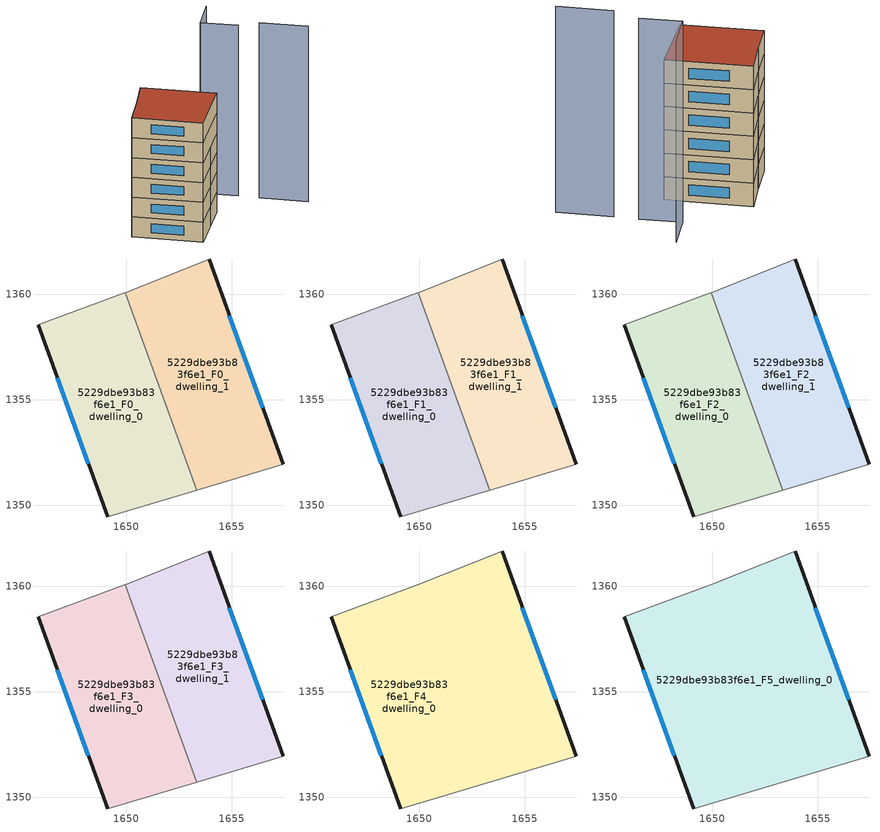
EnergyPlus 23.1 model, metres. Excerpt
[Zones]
5229dbe93b83f6e1_F0_dwelling_0
 floor ground (EU_floor_Construction): 1649.95,1360.07 1653.33,1350.72 1649.11,1349.45 1645.81,1358.55 1649.92,1360.06 z0
 wall outside (EU_wall_Construction): 1645.81,1358.55 1649.11,1349.45 z0:3
 wall adiabatic (EU_wall_Construction): 1649.11,1349.45 1653.33,1350.72 / 1649.95,1360.07 1649.92,1360.06 1645.81,1358.55 z0:3
 wall to 5229dbe93b83f6e1_F0_dwelling_1 (EU_wall_Construction): 1653.33,1350.72 1649.95,1360.07 z0:3
 window (EU_Window_Construction): 1646.72,1356.05 1648.2,1351.95 z0.83:2.17
5229dbe93b83f6e1_F0_dwelling_1
 floor ground (EU_floor_Construction): 1653.92,1361.66 1657.42,1351.95 1653.33,1350.72 1649.95,1360.07 z0
 wall outside (EU_wall_Construction): 1657.42,1351.95 1653.92,1361.66 z0:3
 wall adiabatic (EU_wall_Construction): 1653.92,1361.66 1649.95,1360.07 / 1653.33,1350.72 1657.42,1351.95 z0:3
 window (EU_Window_Construction): 1656.45,1354.62 1654.88,1358.98 z0.83:2.17
5229dbe93b83f6e1_F1_dwelling_0
 floor to 5229dbe93b83f6e1_F0_dwelling_0 (EU_floor_Construction): 1649.95,1360.07 1653.33,1350.72 1649.11,1349.45 1645.81,1358.55 1649.92,1360.06 z3
 wall outside (EU_wall_Construction): 1645.81,1358.55 1649.11,1349.45 z3:6
 wall adiabatic (EU_wall_Construction): 1649.11,1349.45 1653.33,1350.72 / 1649.95,1360.07 1649.92,1360.06 1645.81,1358.55 z3:6
 wall to 5229dbe93b83f6e1_F1_dwelling_1 (EU_wall_Construction): 1653.33,1350.72 1649.95,1360.07 z3:6
 window (EU_Window_Construction): 1646.72,1356.05 1648.2,1351.95 z3.83:5.17
5229dbe93b83f6e1_F1_dwelling_1
 floor to 5229dbe93b83f6e1_F0_dwelling_1 (EU_floor_Construction): 1653.92,1361.66 1657.42,1351.95 1653.33,1350.72 1649.95,1360.07 z3
 wall outside (EU_wall_Construction): 1657.42,1351.95 1653.92,1361.66 z3:6
 wall adiabatic (EU_wall_Construction): 1653.92,1361.66 1649.95,1360.07 / 1653.33,1350.72 1657.42,1351.95 z3:6
 window (EU_Window_Construction): 1656.45,1354.62 1654.88,1358.98 z3.83:5.17
5229dbe93b83f6e1_F2_dwelling_0
 floor to 5229dbe93b83f6e1_F1_dwelling_0 (EU_floor_Construction): 1649.95,1360.07 1653.33,1350.72 1649.11,1349.45 1645.81,1358.55 1649.92,1360.06 z6
 wall outside (EU_wall_Construction): 1645.81,1358.55 1649.11,1349.45 z6:9
 wall adiabatic (EU_wall_Construction): 1649.11,1349.45 1653.33,1350.72 / 1649.95,1360.07 1649.92,1360.06 1645.81,1358.55 z6:9
 wall to 5229dbe93b83f6e1_F2_dwelling_1 (EU_wall_Construction): 1653.33,1350.72 1649.95,1360.07 z6:9
 window (EU_Window_Construction): 1646.72,1356.05 1648.2,1351.95 z6.83:8.17
5229dbe93b83f6e1_F2_dwelling_1
 floor to 5229dbe93b83f6e1_F1_dwelling_1 (EU_floor_Construction): 1653.92,1361.66 1657.42,1351.95 1653.33,1350.72 1649.95,1360.07 z6
 wall outside (EU_wall_Construction): 1657.42,1351.95 1653.92,1361.66 z6:9
 wall adiabatic (EU_wall_Construction): 1653.92,1361.66 1649.95,1360.07 / 1653.33,1350.72 1657.42,1351.95 z6:9
 window (EU_Window_Construction): 1656.45,1354.62 1654.88,1358.98 z6.83:8.17
5229dbe93b83f6e1_F3_dwelling_0
 floor to 5229dbe93b83f6e1_F2_dwelling_0 (EU_floor_Construction): 1649.95,1360.07 1653.33,1350.72 1649.11,1349.45 1645.81,1358.55 1649.92,1360.06 z9
 wall outside (EU_wall_Construction): 1645.81,1358.55 1649.11,1349.45 z9:12
 wall adiabatic (EU_wall_Construction): 1649.11,1349.45 1653.33,1350.72 / 1649.95,1360.07 1649.92,1360.06 1645.81,1358.55 z9:12
 wall to 5229dbe93b83f6e1_F3_dwelling_1 (EU_wall_Construction): 1653.33,1350.72 1649.95,1360.07 z9:12
 window (EU_Window_Construction): 1646.72,1356.05 1648.2,1351.95 z9.83:11.17
5229dbe93b83f6e1_F3_dwelling_1
 floor to 5229dbe93b83f6e1_F2_dwelling_1 (EU_floor_Construction): 1653.92,1361.66 1657.42,1351.95 1653.33,1350.72 1649.95,1360.07 z9
 wall outside (EU_wall_Construction): 1657.42,1351.95 1653.92,1361.66 z9:12
 wall adiabatic (EU_wall_Construction): 1653.92,1361.66 1649.95,1360.07 / 1653.33,1350.72 1657.42,1351.95 z9:12
 window (EU_Window_Construction): 1656.45,1354.62 1654.88,1358.98 z9.83:11.17
5229dbe93b83f6e1_F4_dwelling_0
 floor to 5229dbe93b83f6e1_F3_dwelling_0 (EU_floor_Construction): 1649.95,1360.07 1653.33,1350.72 1649.11,1349.45 1645.81,1358.55 1649.92,1360.06 z12
 floor to 5229dbe93b83f6e1_F3_dwelling_1 (EU_floor_Construction): 1653.92,1361.66 1657.42,1351.95 1653.33,1350.72 1649.95,1360.07 z12
 wall outside (EU_wall_Construction): 1645.81,1358.55 1649.11,1349.45 / 1657.42,1351.95 1653.92,1361.66 z12:15
 wall adiabatic (EU_wall_Construction): 1649.11,1349.45 1657.42,1351.95 / 1653.92,1361.66 1649.92,1360.06 1645.81,1358.55 z12:15
 window (EU_Window_Construction): 1646.72,1356.05 1648.2,1351.95 / 1656.45,1354.62 1654.88,1358.98 z12.83:14.17
5229dbe93b83f6e1_F5_dwelling_0
 floor to 5229dbe93b83f6e1_F4_dwelling_0 (EU_floor_Construction): 1653.92,1361.66 1657.42,1351.95 1649.11,1349.45 1645.81,1358.55 1649.92,1360.06 z15
 wall outside (EU_wall_Construction): 1645.81,1358.55 1649.11,1349.45 / 1657.42,1351.95 1653.92,1361.66 z15:18
 wall adiabatic (EU_wall_Construction): 1649.11,1349.45 1657.42,1351.95 / 1653.92,1361.66 1649.92,1360.06 1645.81,1358.55 z15:18
 window (EU_Window_Construction): 1646.72,1356.05 1648.2,1351.95 / 1656.45,1354.62 1654.88,1358.98 z15.83:17.17
 roof outside (EU_roof_Construction): 1657.42,1351.95 1653.92,1361.66 1649.92,1360.06 1645.81,1358.55 1649.11,1349.45 z18
shading: 1665.92,1342.66 1663.72,1348.94 z0:26.5; 1662.82,1351.65 1661.12,1356.46 / 1661.12,1356.46 1665.63,1358.05 z0:25.8
[Building]
EU S2 Campaign: North Axis=0; Terrain=City; Solar Distribution=FullExterior
[Site:Location]
Lyon-Bron: Latitude=45.75; Longitude=5; Time Zone=1; Elevation=198
[SizingPeriod:WeatherFileDays]
AnnualSizingPeriod: Begin Month=1; Begin Day of Month=1; End Month=12; End Day of Month=31; Day of Week for Start Day=Monday; Use Weather File Daylight Saving Period=No; Use Weather File Rain and Snow Indicators=No
[MATERIAL]
EU_InternalMass_Material: Roughness=MediumRough; Thickness=0.1; Conductivity=1; Density=1800; Specific Heat=900; Thermal Absorptance=0.9; Solar Absorptance=0.7; Visible Absorptance=0.7
[MATERIAL:NOMASS] Roughness=MediumRough; Thermal Absorptance=0.9; Solar Absorptance=0.7; Visible Absorptance=0.7
Name | Thermal Resistance
EU_wall_NoMass | 0.87146
EU_roof_NoMass | 0.842276
EU_floor_NoMass | 0.496999
[WINDOWMATERIAL:SIMPLEGLAZINGSYSTEM]
EU_Window_SimpleGlazing: UFactor=2.2525; Solar Heat Gain Coefficient=0.76; Visible Transmittance=0.76
[CONSTRUCTION]
EU_wall_Construction: EU_wall_NoMass
EU_roof_Construction: EU_roof_NoMass
EU_floor_Construction: EU_floor_NoMass
EU_Window_Construction: EU_Window_SimpleGlazing
EU_InternalMass_Construction: EU_InternalMass_Material
[ZONE] Type=1; Multiplier=1; Ceiling Height=autocalculate; Floor Area=autocalculate; Part of Total Floor Area=Yes
Name | Volume
5229dbe93b83f6e1_F0_dwelling_0; 5229dbe93b83f6e1_F0_dwelling_1; 5229dbe93b83f6e1_F1_dwelling_1; 5229dbe93b83f6e1_F2_dwelling_1; 5229dbe93b83f6e1_F3_dwelling_1 | 129.675
5229dbe93b83f6e1_F1_dwelling_0; 5229dbe93b83f6e1_F2_dwelling_0; 5229dbe93b83f6e1_F3_dwelling_0 | 129.676
5229dbe93b83f6e1_F4_dwelling_0 | 259.348
5229dbe93b83f6e1_F5_dwelling_0 | 259.35
[INTERNALMASS] Construction=EU_InternalMass_Construction
Name | Zone or ZoneList | Surface Area
5229dbe93b83f6e1_F0_dwelling_0_EU_InternalMass | 5229dbe93b83f6e1_F0_dwelling_0 | 43.2251
5229dbe93b83f6e1_F0_dwelling_1_EU_InternalMass | 5229dbe93b83f6e1_F0_dwelling_1 | 43.225
5229dbe93b83f6e1_F1_dwelling_0_EU_InternalMass | 5229dbe93b83f6e1_F1_dwelling_0 | 43.2251
5229dbe93b83f6e1_F1_dwelling_1_EU_InternalMass | 5229dbe93b83f6e1_F1_dwelling_1 | 43.225
5229dbe93b83f6e1_F2_dwelling_0_EU_InternalMass | 5229dbe93b83f6e1_F2_dwelling_0 | 43.2251
5229dbe93b83f6e1_F2_dwelling_1_EU_InternalMass | 5229dbe93b83f6e1_F2_dwelling_1 | 43.225
5229dbe93b83f6e1_F3_dwelling_0_EU_InternalMass | 5229dbe93b83f6e1_F3_dwelling_0 | 43.2251
5229dbe93b83f6e1_F3_dwelling_1_EU_InternalMass | 5229dbe93b83f6e1_F3_dwelling_1 | 43.225
5229dbe93b83f6e1_F4_dwelling_0_EU_InternalMass | 5229dbe93b83f6e1_F4_dwelling_0 | 86.4501
5229dbe93b83f6e1_F5_dwelling_0_EU_InternalMass | 5229dbe93b83f6e1_F5_dwelling_0 | 86.4501
[OTHEREQUIPMENT] Fuel Type=Electricity; Design Level Calculation Method=Watts/Area; Power per Zone Floor Area=1; Fraction Latent=0; Fraction Radiant=0; Fraction Lost=0; Carbon Dioxide Generation Rate=0; EndUse Subcategory=EU_Step8_InternalGains
Name | Zone or ZoneList or Space or SpaceList | Schedule
EU_Step8_InternalGain_5229dbe93b83f6e1_F0_dwelling_0_f000 | 5229dbe93b83f6e1_F0_dwelling_0 | EU_Step8_GainSchedule_5229dbe93b83f6e1_F0_dwelling_0_f000
EU_Step8_InternalGain_5229dbe93b83f6e1_F0_dwelling_1_f000 | 5229dbe93b83f6e1_F0_dwelling_1 | EU_Step8_GainSchedule_5229dbe93b83f6e1_F0_dwelling_1_f000
EU_Step8_InternalGain_5229dbe93b83f6e1_F1_dwelling_0_f000 | 5229dbe93b83f6e1_F1_dwelling_0 | EU_Step8_GainSchedule_5229dbe93b83f6e1_F1_dwelling_0_f000
EU_Step8_InternalGain_5229dbe93b83f6e1_F1_dwelling_1_f000 | 5229dbe93b83f6e1_F1_dwelling_1 | EU_Step8_GainSchedule_5229dbe93b83f6e1_F1_dwelling_1_f000
EU_Step8_InternalGain_5229dbe93b83f6e1_F2_dwelling_0_f000 | 5229dbe93b83f6e1_F2_dwelling_0 | EU_Step8_GainSchedule_5229dbe93b83f6e1_F2_dwelling_0_f000
EU_Step8_InternalGain_5229dbe93b83f6e1_F2_dwelling_1_f000 | 5229dbe93b83f6e1_F2_dwelling_1 | EU_Step8_GainSchedule_5229dbe93b83f6e1_F2_dwelling_1_f000
EU_Step8_InternalGain_5229dbe93b83f6e1_F3_dwelling_0_f000 | 5229dbe93b83f6e1_F3_dwelling_0 | EU_Step8_GainSchedule_5229dbe93b83f6e1_F3_dwelling_0_f000
EU_Step8_InternalGain_5229dbe93b83f6e1_F3_dwelling_1_f000 | 5229dbe93b83f6e1_F3_dwelling_1 | EU_Step8_GainSchedule_5229dbe93b83f6e1_F3_dwelling_1_f000
EU_Step8_InternalGain_5229dbe93b83f6e1_F4_dwelling_0_f000 | 5229dbe93b83f6e1_F4_dwelling_0 | EU_Step8_GainSchedule_5229dbe93b83f6e1_F4_dwelling_0_f000
EU_Step8_InternalGain_5229dbe93b83f6e1_F5_dwelling_0_f000 | 5229dbe93b83f6e1_F5_dwelling_0 | EU_Step8_GainSchedule_5229dbe93b83f6e1_F5_dwelling_0_f000
[ZONEVENTILATION:DESIGNFLOWRATE] Schedule=EU_AlwaysOn; Design Flow Rate Calculation Method=AirChanges/Hour; Air Changes per Hour=0.425; Ventilation Type=Natural; Fan Pressure Rise=0; Fan Total Efficiency=1; Constant Term Coefficient=1; Temperature Term Coefficient=0; Velocity Term Coefficient=0; Velocity Squared Term Coefficient=0; Minimum Indoor Temperature=-100; Maximum Indoor Temperature=100; Delta Temperature=-100; Minimum Outdoor Temperature=-100; Maximum Outdoor Temperature=100; Maximum Wind Speed=40
Name | Zone or ZoneList or Space or SpaceList
EU_ConstantAir_5229dbe93b83f6e1_F0_dwelling_0 | 5229dbe93b83f6e1_F0_dwelling_0
EU_ConstantAir_5229dbe93b83f6e1_F0_dwelling_1 | 5229dbe93b83f6e1_F0_dwelling_1
EU_ConstantAir_5229dbe93b83f6e1_F1_dwelling_0 | 5229dbe93b83f6e1_F1_dwelling_0
EU_ConstantAir_5229dbe93b83f6e1_F1_dwelling_1 | 5229dbe93b83f6e1_F1_dwelling_1
EU_ConstantAir_5229dbe93b83f6e1_F2_dwelling_0 | 5229dbe93b83f6e1_F2_dwelling_0
EU_ConstantAir_5229dbe93b83f6e1_F2_dwelling_1 | 5229dbe93b83f6e1_F2_dwelling_1
EU_ConstantAir_5229dbe93b83f6e1_F3_dwelling_0 | 5229dbe93b83f6e1_F3_dwelling_0
EU_ConstantAir_5229dbe93b83f6e1_F3_dwelling_1 | 5229dbe93b83f6e1_F3_dwelling_1
EU_ConstantAir_5229dbe93b83f6e1_F4_dwelling_0 | 5229dbe93b83f6e1_F4_dwelling_0
EU_ConstantAir_5229dbe93b83f6e1_F5_dwelling_0 | 5229dbe93b83f6e1_F5_dwelling_0
[HVACTEMPLATE:THERMOSTAT] Constant Heating Setpoint=20; Constant Cooling Setpoint=50
EU_HeatOnly_5229dbe93b83f6e1_F0_dwelling_0; EU_HeatOnly_5229dbe93b83f6e1_F0_dwelling_1; EU_HeatOnly_5229dbe93b83f6e1_F1_dwelling_0; EU_HeatOnly_5229dbe93b83f6e1_F1_dwelling_1; EU_HeatOnly_5229dbe93b83f6e1_F2_dwelling_0; EU_HeatOnly_5229dbe93b83f6e1_F2_dwelling_1; EU_HeatOnly_5229dbe93b83f6e1_F3_dwelling_0; EU_HeatOnly_5229dbe93b83f6e1_F3_dwelling_1; EU_HeatOnly_5229dbe93b83f6e1_F4_dwelling_0; EU_HeatOnly_5229dbe93b83f6e1_F5_dwelling_0
[HVACTEMPLATE:ZONE:IDEALLOADSAIRSYSTEM] System Availability Schedule=EU_AlwaysOn; Maximum Heating Supply Air Temperature=50; Minimum Cooling Supply Air Temperature=13; Maximum Heating Supply Air Humidity Ratio=0.0156; Minimum Cooling Supply Air Humidity Ratio=0.0077; Heating Limit=NoLimit; Cooling Limit=NoLimit; Heating Availability Schedule=EU_AlwaysOn; Cooling Availability Schedule=EU_CoolingOff; Dehumidification Control Type=ConstantSensibleHeatRatio; Cooling Sensible Heat Ratio=0.7; Dehumidification Setpoint=60; Humidification Control Type=None; Humidification Setpoint=30; Outdoor Air Method=None; Outdoor Air Flow Rate per Person=0.00944; Outdoor Air Flow Rate per Zone Floor Area=0; Outdoor Air Flow Rate per Zone=0; Demand Controlled Ventilation Type=None; Outdoor Air Economizer Type=NoEconomizer; Heat Recovery Type=None; Sensible Heat Recovery Effectiveness=0.7; Latent Heat Recovery Effectiveness=0.65
Name | Template Thermostat
5229dbe93b83f6e1_F0_dwelling_0 | EU_HeatOnly_5229dbe93b83f6e1_F0_dwelling_0
5229dbe93b83f6e1_F0_dwelling_1 | EU_HeatOnly_5229dbe93b83f6e1_F0_dwelling_1
5229dbe93b83f6e1_F1_dwelling_0 | EU_HeatOnly_5229dbe93b83f6e1_F1_dwelling_0
5229dbe93b83f6e1_F1_dwelling_1 | EU_HeatOnly_5229dbe93b83f6e1_F1_dwelling_1
5229dbe93b83f6e1_F2_dwelling_0 | EU_HeatOnly_5229dbe93b83f6e1_F2_dwelling_0
5229dbe93b83f6e1_F2_dwelling_1 | EU_HeatOnly_5229dbe93b83f6e1_F2_dwelling_1
5229dbe93b83f6e1_F3_dwelling_0 | EU_HeatOnly_5229dbe93b83f6e1_F3_dwelling_0
5229dbe93b83f6e1_F3_dwelling_1 | EU_HeatOnly_5229dbe93b83f6e1_F3_dwelling_1
5229dbe93b83f6e1_F4_dwelling_0 | EU_HeatOnly_5229dbe93b83f6e1_F4_dwelling_0
5229dbe93b83f6e1_F5_dwelling_0 | EU_HeatOnly_5229dbe93b83f6e1_F5_dwelling_0
[SIZING:ZONE] Zone Cooling Design Supply Air Temperature Input Method=SupplyAirTemperature; Zone Cooling Design Supply Air Temperature=13; Zone Heating Design Supply Air Temperature Input Method=SupplyAirTemperature; Zone Heating Design Supply Air Temperature=50; Zone Cooling Design Supply Air Humidity Ratio=0.008; Zone Heating Design Supply Air Humidity Ratio=0.008; Cooling Design Air Flow Method=DesignDay; Cooling Design Air Flow Rate=0; Cooling Minimum Air Flow per Zone Floor Area=0.000762; Cooling Minimum Air Flow=0; Cooling Minimum Air Flow Fraction=0.2; Heating Design Air Flow Method=DesignDay; Heating Design Air Flow Rate=0; Heating Maximum Air Flow per Zone Floor Area=0.002032; Heating Maximum Air Flow=0.141576; Heating Maximum Air Flow Fraction=0.3; Account for Dedicated Outdoor Air System=No; Dedicated Outdoor Air System Control Strategy=NeutralSupplyAir; Dedicated Outdoor Air Low Setpoint Temperature for Design=autosize; Dedicated Outdoor Air High Setpoint Temperature for Design=autosize; Zone Load Sizing Method=Sensible Load Only No Latent Load; Zone Latent Cooling Design Supply Air Humidity Ratio Input Method=HumidityRatioDifference; Zone Cooling Design Supply Air Humidity Ratio Difference=0.005; Zone Latent Heating Design Supply Air Humidity Ratio Input Method=HumidityRatioDifference; Zone Humidification Design Supply Air Humidity Ratio Difference=0.005
5229dbe93b83f6e1_F0_dwelling_0; 5229dbe93b83f6e1_F0_dwelling_1; 5229dbe93b83f6e1_F1_dwelling_0; 5229dbe93b83f6e1_F1_dwelling_1; 5229dbe93b83f6e1_F2_dwelling_0; 5229dbe93b83f6e1_F2_dwelling_1; 5229dbe93b83f6e1_F3_dwelling_0; 5229dbe93b83f6e1_F3_dwelling_1; 5229dbe93b83f6e1_F4_dwelling_0; 5229dbe93b83f6e1_F5_dwelling_0
[SCHEDULE:CONSTANT]
Name | Hourly Value
EU_AlwaysOn | 1
EU_CoolingOff | 0
[SCHEDULE:FILE] Column Number=1; Rows to Skip at Top=0; Number of Hours of Data=8760; Column Separator=Comma; Interpolate to Timestep=No; Minutes per Item=60; Adjust Schedule for Daylight Savings=Yes
Name | File
EU_Step8_GainSchedule_5229dbe93b83f6e1_F0_dwelling_0_f000 | ../../schedules/5229dbe93b83f6e1/5229dbe93b83f6e1_F0_dwelling_0_f000_gain.csv
EU_Step8_GainSchedule_5229dbe93b83f6e1_F0_dwelling_1_f000 | ../../schedules/5229dbe93b83f6e1/5229dbe93b83f6e1_F0_dwelling_1_f000_gain.csv
EU_Step8_GainSchedule_5229dbe93b83f6e1_F1_dwelling_0_f000 | ../../schedules/5229dbe93b83f6e1/5229dbe93b83f6e1_F1_dwelling_0_f000_gain.csv
EU_Step8_GainSchedule_5229dbe93b83f6e1_F1_dwelling_1_f000 | ../../schedules/5229dbe93b83f6e1/5229dbe93b83f6e1_F1_dwelling_1_f000_gain.csv
EU_Step8_GainSchedule_5229dbe93b83f6e1_F2_dwelling_0_f000 | ../../schedules/5229dbe93b83f6e1/5229dbe93b83f6e1_F2_dwelling_0_f000_gain.csv
EU_Step8_GainSchedule_5229dbe93b83f6e1_F2_dwelling_1_f000 | ../../schedules/5229dbe93b83f6e1/5229dbe93b83f6e1_F2_dwelling_1_f000_gain.csv
EU_Step8_GainSchedule_5229dbe93b83f6e1_F3_dwelling_0_f000 | ../../schedules/5229dbe93b83f6e1/5229dbe93b83f6e1_F3_dwelling_0_f000_gain.csv
EU_Step8_GainSchedule_5229dbe93b83f6e1_F3_dwelling_1_f000 | ../../schedules/5229dbe93b83f6e1/5229dbe93b83f6e1_F3_dwelling_1_f000_gain.csv
EU_Step8_GainSchedule_5229dbe93b83f6e1_F4_dwelling_0_f000 | ../../schedules/5229dbe93b83f6e1/5229dbe93b83f6e1_F4_dwelling_0_f000_gain.csv
EU_Step8_GainSchedule_5229dbe93b83f6e1_F5_dwelling_0_f000 | ../../schedules/5229dbe93b83f6e1/5229dbe93b83f6e1_F5_dwelling_0_f000_gain.csv
